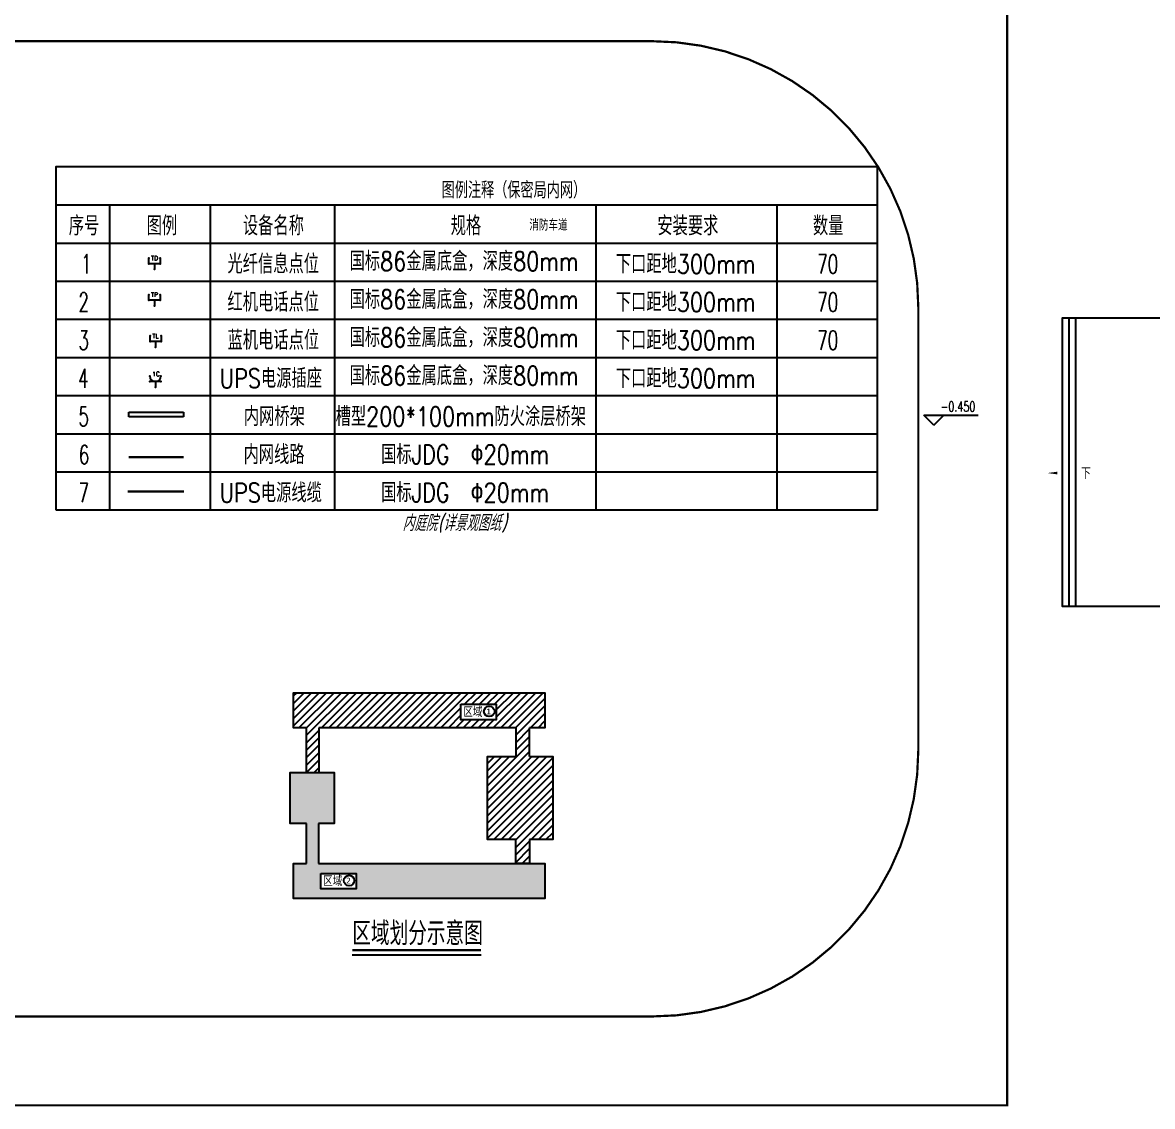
# Model space of a CAD drawing. Extents: x 1241380 to 1952554, y 1012187 to 1766051.
# Drawn here: x 1599344 to 1650265, y 1221956 to 1270773 of the extents above; entities that cross this region are included whole.
import ezdxf
from ezdxf.enums import TextEntityAlignment as Align

# ---------------------------------------------------------------- set-up
doc = ezdxf.new("R2010")
doc.units = 0
for name, color, linetype in [('1-建筑底图', 8, 'Continuous'), ('TEL_SYMB', 3, 'Continuous'), ('TEL_TAB', 7, 'Continuous'), ('TEL_TEXT', 7, 'Continuous'), ('UPS电源插座', 1, 'Continuous'), ('光纤点位', 3, 'Continuous'), ('内网桥架', 1, 'Continuous'), ('红机电话', 3, 'Continuous'), ('蓝机电话', 3, 'Continuous')]:
    doc.layers.add(name, color=color, linetype=linetype)
doc.layers.add('UPS线路', color=5, linetype='Continuous', lineweight=30)
doc.layers.add('内网线路', color=1, linetype='Continuous', lineweight=30)
doc.styles.add('-宋体', font='', dxfattribs={"width": 0.8})
doc.styles.add('_TCH_DIM', font='SIMPLEX', dxfattribs={"bigfont": 'GBCBIG'})
doc.styles.add('_TEL_DIM', font='SIMPLEX', dxfattribs={"width": 0.8, "height": 3.5, "bigfont": 'HZTXT'})
doc.styles.get("Standard").update_dxf_attribs({"font": 'gbeitc.shx', "bigfont": 'gbcbig.shx'})
doc.styles.get('-宋体').set_extended_font_data('SimSun')
doc.linetypes.add('JIEDI', pattern='A,1.25,-0.25,0.25,-0.25,0.625,["/",Standard,S=0.6,R=0,X=0,Y=-0.3],0.625,-0.25,0.25,-0.25', length=4)

# ---------------------------------------------------------------- blocks, each defined once
blk = doc.blocks.new('1-一层建筑底图')
at = {"layer": '1-建筑底图', "color": 8}
for p, q in [((75749, 41800), (75749, 54800)), ((76049, 41800), (76049, 54800)), ((69645, 49975), (69195, 50425)), ((69195, 50425), (71646, 50425)), ((69645, 49975), (70095, 50425))]:
    blk.add_line(p, q, dxfattribs=at)
at = {"layer": '1-建筑底图', "color": 8, "ltscale": 3, "const_width": 100}
blk.add_lwpolyline([(-2546, 71265), (72950, 71265), (72950, 19335), (1829, 19335)], dxfattribs=at)
blk.add_lwpolyline([(-2546, 67265), (56950, 67265, -0.414214), (68950, 55265), (68950, 35335, -0.414214), (56950, 23335), (1829, 23335)], format="xyb", dxfattribs=at)
at = {"layer": '1-建筑底图', "color": 8}
blk.add_lwpolyline([(80815, 41800), (80815, 41800), (75449, 41800), (75449, 54800), (80800, 54800)], dxfattribs=at)
blk.add_lwpolyline([(76134, 47813, 0, 0, 0), (74765, 47813, 0, 120, 0), (75215, 47813, 0, 0, 0)], format="xyseb", dxfattribs=at)
at = {"layer": '1-建筑底图', "color": 8, "style": '_TCH_DIM'}
for s, height, p in [('消防车道', 506.4, (51420, 58735)), ('下', 506, (76291, 47550))]:
    blk.add_text(s, height=height, dxfattribs=at).set_placement(p)
at = {"layer": '1-建筑底图', "color": 8, "style": '_TCH_DIM', "width": 0.705882}
blk.add_text('-0.450', height=446.2, dxfattribs=at).set_placement((69951, 50583))
at = {"layer": '1-建筑底图', "color": 8}
for s, height, p in [('内庭院', 723.4, (45694, 45201)), ('(', 750, (47274, 45201)), ('详景观图纸', 723.4, (47524, 45201)), (')', 750, (50157, 45201))]:
    blk.add_text(s, height=height, dxfattribs=at).set_placement(p)
blk = doc.blocks.new('$equip$00002166')
for p, q in [((0.5, 0.5), (-0.5, 0.5)), ((0, 0.5), (0, 0))]:
    blk.add_line(p, q)
blk.add_arc((0, 1), 0.5, 180, 0)
for p in [(-0.5, 1), (-0.5, 0.5), (0, 0), (0.5, 1), (0.5, 0.5)]:
    blk.add_point(p)
at = {"color": 7, "style": '_TEL_DIM'}
blk.add_attdef('$TEXT$', text='', height=0.4, dxfattribs=at).set_placement((0.05, 1.19), align=Align.MIDDLE_CENTER)
at = {"color": 7, "style": '_TEL_DIM', "flags": 1}
blk.add_attdef('A', text='', height=0.00002, dxfattribs=at).set_placement((0, 0), align=Align.MIDDLE_CENTER)
blk = doc.blocks.new('$equip$00001867')
for p, q in [((-0.5, 0.5), (-0.5, 1)), ((0.5, 0.5), (-0.5, 0.5)), ((0, 0.5), (0, 0)), ((0.5, 1), (0.5, 0.5))]:
    blk.add_line(p, q)
for p in [(-0.5, 1), (-0.5, 0.5), (0, 0), (0.5, 1), (0.5, 0.5)]:
    blk.add_point(p)
at = {"color": 7, "style": '_TEL_DIM'}
blk.add_attdef('$TEXT$', text='', height=0.4, dxfattribs=at).set_placement((0, 1), align=Align.MIDDLE_CENTER)
at = {"color": 7, "style": '_TEL_DIM', "flags": 1}
blk.add_attdef('A', text='', height=0.00002, dxfattribs=at).set_placement((0, 0), align=Align.MIDDLE_CENTER)
blk = doc.blocks.new('$equip$00002670')
for p, q in [((-0.5, 0.5), (-0.5, 1)), ((0.5, 0.5), (-0.5, 0.5)), ((0, 0.5), (0, 0)), ((0.5, 1), (0.5, 0.5))]:
    blk.add_line(p, q)
for p in [(-0.5, 1), (-0.5, 0.5), (0, 0), (0.5, 1), (0.5, 0.5)]:
    blk.add_point(p)
at = {"color": 7, "style": '_TEL_DIM'}
blk.add_attdef('$TEXT$', text='', height=0.4, dxfattribs=at).set_placement((0, 1), align=Align.MIDDLE_CENTER)
at = {"color": 7, "style": '_TEL_DIM', "flags": 1}
blk.add_attdef('A', text='', height=0.000025, dxfattribs=at).set_placement((0, 0), align=Align.MIDDLE_CENTER)

msp = doc.modelspace()

# ---------------------------------------------------------------- hatches: boundary and pattern name
h = msp.add_hatch()
h.set_pattern_fill('ANSI31', color=1, scale=150)
h.set_pattern_definition([(45, (0, 0), (-168.379802, 168.379802), [])])
h.paths.add_polyline_path([(1622887.7, 1240589.1), (1611554, 1240589.1), (1611554, 1239005.7), (1612141.8, 1239005.7), (1612141.8, 1236995.7), (1612696.6, 1236995.7), (1612696.6, 1239005.7), (1621567.7, 1239005.7), (1621567.7, 1237715.7), (1620297.7, 1237715.7), (1620297.7, 1233975.7), (1621567.7, 1233975.7), (1621567.7, 1232896.7), (1622187.7, 1232896.7), (1622187.7, 1233975.7), (1623242.4, 1233975.7), (1623242.4, 1237715.7), (1622187.7, 1237715.7), (1622187.7, 1239005.7), (1622887.7, 1239005.7)])
h.paths.add_polyline_path([(1619102.7, 1240067.3), (1620693.3, 1240067.3), (1620693.3, 1239365.8), (1619102.7, 1239365.8)], flags=16)
h.paths.add_polyline_path([(1620611.2, 1239747.1, -1), (1620138.7, 1239747.1, -1)], flags=0)
h.paths.add_polyline_path([(1620177.1, 1239549.2), (1620572.8, 1239549.2), (1620572.8, 1239934.5), (1620177.1, 1239934.5)], flags=8)
h.paths.add_polyline_path([(1619074.4, 1239348.8), (1620243.2, 1239348.8), (1620243.2, 1240132.9), (1619074.4, 1240132.9)], flags=24)
at = {"layer": '1-建筑底图'}
h = msp.add_hatch(dxfattribs=at)
h.set_pattern_fill('湿地', color=3, scale=50)
h.set_pattern_definition([(0, (0, 0), (138.25728, 239.46814), [34.56432, -241.95024]), (90, (17.28, 0), (-138.25728, 239.4681405), [17.28216, -461.65518]), (90, (21.6, 0), (-138.25728, 239.4681405), [13.825728, -465.11157]), (90, (12.96, 0), (-138.25728, 239.4681405), [13.825728, -465.11157]), (60, (25.92, 0), (-138.256853, 239.468387), [11.060582, -265.45397]), (120, (8.64, 0), (-276.514133, 0.000246), [11.060582, -265.45397])])
h.paths.add_polyline_path([(1622887.7, 1232896.7), (1612687.7, 1232896.7), (1612687.7, 1234695.7), (1613391.6, 1234695.7), (1613391.6, 1236995.7), (1612696.6, 1236995.7), (1611401.7, 1236995.7), (1611401.7, 1234695.7), (1612133, 1234695.7), (1612133, 1232896.7), (1611554, 1232896.7), (1611554, 1231313.2), (1622887.7, 1231313.2)])
h.paths.add_polyline_path([(1614376.2, 1232451), (1614376.2, 1231749.5), (1612785.6, 1231749.5), (1612785.6, 1232451)], flags=16)
h.paths.add_polyline_path([(1614294.1, 1232130.8, -1), (1613821.6, 1232130.8, -1)], flags=0)
h.paths.add_polyline_path([(1613860, 1231932.9), (1614255.8, 1231932.9), (1614255.8, 1232318.2), (1613860, 1232318.2)], flags=8)
h.paths.add_polyline_path([(1612757.4, 1231732.5), (1613926.1, 1231732.5), (1613926.1, 1232516.6), (1612757.4, 1232516.6)], flags=24)

# ---------------------------------------------------------------- linework, layer by layer
for points in [[(1612141.8, 1239005.7), (1611554, 1239005.7), (1611554, 1240589.1), (1622887.7, 1240589.1), (1622887.7, 1239005.7), (1622187.7, 1239005.7)], [(1612141.8, 1236995.7), (1612141.8, 1239005.7)], [(1612696.6, 1239005.7), (1612696.6, 1236995.7)], [(1621567.7, 1239005.7), (1612696.6, 1239005.7)], [(1621567.7, 1239005.7), (1621567.7, 1237715.7)], [(1622187.7, 1237715.7), (1622187.7, 1239005.7)], [(1621567.7, 1233975.7), (1620297.7, 1233975.7), (1620297.7, 1237715.7), (1621567.7, 1237715.7)], [(1622187.7, 1237715.7), (1623242.4, 1237715.7), (1623242.4, 1233975.7), (1622187.7, 1233975.7)], [(1612133, 1234695.7), (1611401.7, 1234695.7), (1611401.7, 1236995.7), (1612696.6, 1236995.7)], [(1612696.6, 1236995.7), (1613391.6, 1236995.7), (1613391.6, 1234695.7), (1612687.7, 1234695.7)], [(1612133, 1232896.7), (1612133, 1234695.7)], [(1612687.7, 1234695.7), (1612687.7, 1232896.7)], [(1622187.7, 1233975.7), (1622187.7, 1232896.7), (1621567.7, 1232896.7), (1621567.7, 1233975.7)], [(1612687.7, 1232896.7), (1622887.7, 1232896.7), (1622887.7, 1231313.2), (1611554, 1231313.2), (1611554, 1232896.7), (1612133, 1232896.7)]]:
    msp.add_lwpolyline(points)
for points in [[(1619102.7, 1240067.3), (1620693.3, 1240067.3), (1620693.3, 1239365.8), (1619102.7, 1239365.8)], [(1612785.6, 1232451), (1614376.2, 1232451), (1614376.2, 1231749.5), (1612785.6, 1231749.5)]]:
    msp.add_lwpolyline(points, close=True)
at = {"layer": 'TEL_SYMB', "const_width": 105}
msp.add_lwpolyline([(1614205.1, 1228995.3), (1620010.7, 1228995.3)], dxfattribs=at)
at = {"layer": 'TEL_SYMB'}
msp.add_lwpolyline([(1614205.1, 1228785.3), (1620010.7, 1228785.3)], dxfattribs=at)
at = {"layer": 'TEL_TAB'}
msp.add_lwpolyline([(1600834.9, 1248821.1), (1637876.3, 1248821.1), (1637876.3, 1264280.5), (1600834.9, 1264280.5)], close=True, dxfattribs=at)
for points in [[(1600834.9, 1262562.5), (1637876.3, 1262562.5)], [(1603257.4, 1262562.5), (1603257.4, 1248821.1)], [(1607799.5, 1262562.5), (1607799.5, 1248821.1)], [(1613401.3, 1262562.5), (1613401.3, 1248821.1)], [(1625179.6, 1262562.5), (1625179.6, 1248821.1)], [(1633334.3, 1262562.5), (1633334.3, 1248821.1)], [(1600834.9, 1260844.8), (1637876.3, 1260844.8)], [(1600834.9, 1259127.1), (1637876.3, 1259127.1)], [(1600834.9, 1257409.5), (1637876.3, 1257409.5)], [(1600834.9, 1255691.8), (1637876.3, 1255691.8)], [(1600834.9, 1253974.1), (1637876.3, 1253974.1)], [(1600834.9, 1252256.4), (1637876.3, 1252256.4)], [(1600834.9, 1250538.8), (1637876.3, 1250538.8)]]:
    msp.add_lwpolyline(points, dxfattribs=at)
at = {"layer": 'TEL_TEXT'}
for centre in [(1620375, 1239747.1), (1614057.9, 1232130.8)]:
    msp.add_circle(centre, 236.2, dxfattribs=at)
at = {"layer": 'UPS线路', "lineweight": 30}
msp.add_line((1604091.2, 1249659.2), (1606616.7, 1249659.2), dxfattribs=at)
at = {"layer": '内网桥架'}
for p, q in [((1604137.3, 1253018.6), (1604137.3, 1253218.6)), ((1604137.3, 1253218.6), (1606588.9, 1253218.6)), ((1606588.9, 1253218.6), (1606588.9, 1253018.6)), ((1606588.9, 1253018.6), (1604137.3, 1253018.6))]:
    msp.add_line(p, q, dxfattribs=at)
at = {"layer": '内网线路', "lineweight": 30}
msp.add_lwpolyline([(1604126.4, 1251203), (1606601.8, 1251203)], dxfattribs=at)

# ---------------------------------------------------------------- block references
at = {"layer": '1-建筑底图', "linetype": 'JIEDI'}
msp.add_blockref('1-一层建筑底图', (1570765, 1202671.1), dxfattribs=at)
at = {"layer": 'UPS电源插座', "xscale": 500, "yscale": 500, "zscale": 500}
msp.add_blockref('$equip$00002166', (1605330.1, 1254351.5), dxfattribs=at).add_auto_attribs({'$TEXT$': '1C'})
at = {"layer": '光纤点位', "xscale": 500, "yscale": 500, "zscale": 500}
msp.add_blockref('$equip$00002670', (1605287.6, 1259663.3), dxfattribs=at).add_auto_attribs({'$TEXT$': 'TD'})
at = {"layer": '红机电话', "xscale": 500, "yscale": 500, "zscale": 500}
msp.add_blockref('$equip$00001867', (1605287.6, 1258017.1), dxfattribs=at).add_auto_attribs({'$TEXT$': 'TP'})
at = {"layer": '蓝机电话', "xscale": 500, "yscale": 500, "zscale": 500}
msp.add_blockref('$equip$00001867', (1605337.9, 1256157.2), dxfattribs=at).add_auto_attribs({'$TEXT$': 'TL'})

# ---------------------------------------------------------------- texts
at = {"layer": 'TEL_SYMB', "color": 7, "style": '_TEL_DIM', "width": 0.8}
msp.add_text('区域划分示意图', height=1050, dxfattribs=at).set_placement((1614205.1, 1229218.4))
at = {"layer": 'TEL_TAB', "style": '_TEL_DIM'}
for s, height, width, p in [('图例注释（保密局内网）', 740, 0.8, (1618232.2, 1262858.5)), ('序号', 860, 0.8, (1601425.9, 1261188.8)), ('图例', 860, 0.8, (1604935.2, 1261188.8)), ('设备名称', 860, 0.8, (1609273.2, 1261188.8)), ('规格', 860, 0.8, (1618640.4, 1261188.8)), ('安装要求', 860, 0.8, (1627951.3, 1261188.8)), ('数量', 860, 0.8, (1634966, 1261188.8)), ('1', 860, 0.64, (1601980.6, 1259471.1)), ('光纤信息点位', 860, 0.8, (1608577, 1259471.1)), ('国标86金属底盒，深度80mm', 860, 0.8, (1614080.9, 1259593)), ('下口距地300mm', 860, 0.8, (1626078.7, 1259471.1)), ('70', 860, 0.64, (1635159.7, 1259471.1)), ('国标86金属底盒，深度80mm', 860, 0.8, (1614080.9, 1257875.4)), ('2', 860, 0.64, (1601862.7, 1257753.5)), ('红机电话点位', 860, 0.8, (1608577, 1257753.5)), ('下口距地300mm', 860, 0.8, (1626078.7, 1257753.5)), ('70', 860, 0.64, (1635159.7, 1257753.5)), ('3', 860, 0.64, (1601862.7, 1256035.8)), ('蓝机电话点位', 860, 0.8, (1608582.4, 1256035.8)), ('国标86金属底盒，深度80mm', 860, 0.8, (1614080.9, 1256157.7)), ('下口距地300mm', 860, 0.8, (1626078.7, 1256035.8)), ('70', 860, 0.64, (1635159.7, 1256035.8)), ('UPS电源插座', 860, 0.8, (1608227.6, 1254318.1)), ('国标86金属底盒，深度80mm', 860, 0.8, (1614080.9, 1254440)), ('下口距地300mm', 860, 0.8, (1626078.7, 1254318.1)), ('4', 860, 0.64, (1601849.6, 1254318.1)), ('5', 860, 0.64, (1601862.7, 1252600.4)), ('内网桥架', 860, 0.8, (1609316.5, 1252600.4)), ('槽型200*100mm防火涂层桥架', 860, 0.8, (1613452.9, 1252600.4)), ('6', 860, 0.64, (1601875.8, 1250882.8)), ('内网线路', 860, 0.8, (1609302.9, 1250882.8)), ('国标JDG  Φ20mm', 860, 0.8, (1615503.4, 1250889.5)), ('7', 860, 0.64, (1601862.7, 1249165.1)), ('UPS电源线缆', 860, 0.8, (1608222.2, 1249165.1)), ('国标JDG  Φ20mm', 860, 0.8, (1615503.4, 1249171.9))]:
    msp.add_text(s, height=height, dxfattribs=dict(at, width=width)).set_placement(p)
at = {"layer": 'TEL_TEXT', "style": '-宋体', "width": 0.8}
for p in [(1619205.1, 1239537.1), (1612888, 1231920.8)]:
    msp.add_text('区域', height=398.73, dxfattribs=at).set_placement(p)
at = {"layer": 'TEL_TEXT', "style": '-宋体', "width": 1.40625}
for s, p, p2 in [('1', (1620241.3, 1239613.4), (1620455.2, 1239613.4)), ('2', (1613924.2, 1231997.1), (1614138.1, 1231997.1))]:
    msp.add_text(s, height=267.3, dxfattribs=at).set_placement(p, p2, align=Align.FIT)

doc.saveas('drawing.dxf')
